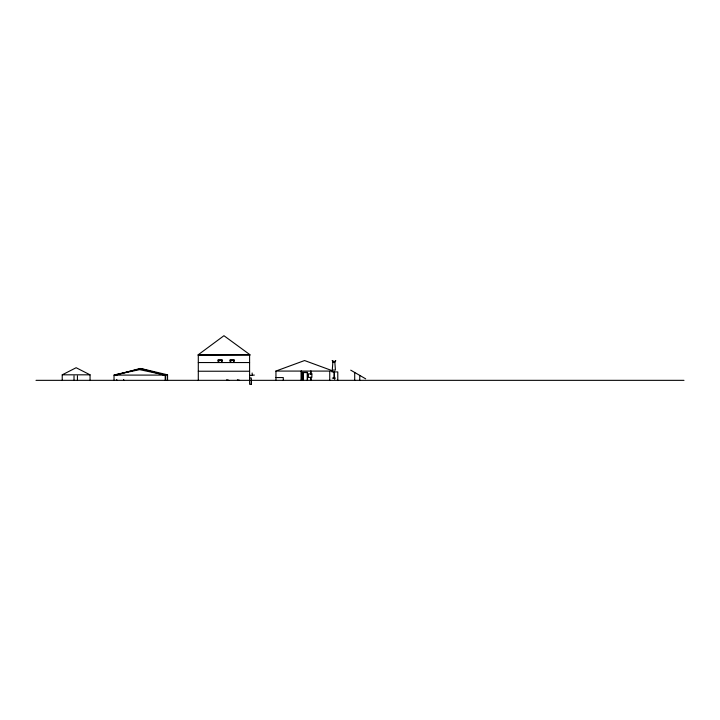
<?xml version="1.0" encoding="UTF-8"?>
<svg xmlns="http://www.w3.org/2000/svg" width="720" height="720" viewBox="0 0 720 720"><rect width="100%" height="100%" fill="white"/><g stroke="black" fill="none" stroke-linecap="round" stroke-linejoin="round"><path stroke-width="1.08" d="M332.847 362.43L332.28 370.071L335.421 370.071L334.854 362.43L333.855 361.386L332.847 362.43L334.854 362.43M333.351 362.43L333.855 361.386L334.35 362.43M62.226 380.34L62.226 374.823L76.14 367.722L90.054 374.823L90.054 380.34M114.912 374.823L141.336 368.604L167.562 374.823L167.562 380.34M114.021 380.34L114.021 375.093L139.617 369.648L165.204 375.093L165.204 380.34M252.144 375.246L254.349 375.075M249.597 355.005L197.946 355.005L249.948 354.717L223.947 335.718L198.297 354.708L198.297 380.34M249.948 355.14L249.597 354.717L249.597 384.282L251.442 384.282L251.442 380.34M218.097 360.459L222.21 360.459M230.085 360.459L234.198 360.459M198.297 362.547L249.597 362.547M332.181 371.079L275.85 371.079L304.569 360.54L332.262 370.701M198.297 371.232L249.597 371.232M331.92 371.925L335.781 371.925M336.6 371.925L337.779 371.925L337.779 380.34M62.226 374.823L90.054 374.823M163.08 374.823L167.562 374.823M114.021 375.093L165.204 375.093M249.597 375.246L252.198 375.426L252.144 373.005M116.712 375.48L114.48 375.48L140.112 368.451L165.735 375.48L165.735 380.34M163.512 375.48L165.735 375.48M275.949 377.559L283.275 377.559L283.275 380.34M249.597 377.991L251.289 377.991L251.289 384.282M332.253 378.099L335.34 378.099M36 380.34L684 380.34M237.411 379.809L239.562 380.34M226.674 379.764L228.825 380.34M350.73 370.161L365.67 378.828M359.766 375.399L359.766 380.34M354.708 372.465L354.708 380.34M334.665 379.296L334.26 371.61L333.855 378.243M333.855 361.107L333.855 362.43M329.751 371.925L329.751 380.34M311.175 371.079L311.175 374.166M311.175 377.253L311.175 380.34M310.572 371.079L310.572 374.166M310.572 377.253L310.572 380.34M307.503 380.34L307.503 372.348L302.832 372.348L302.832 380.34M307.26 380.34L307.26 372.582L303.093 372.582L303.093 380.34M301.599 371.079L301.599 380.34M301.068 371.079L301.068 380.34M275.949 371.079L275.949 380.34M234.198 362.547L234.198 359.694L230.085 359.694L230.085 362.547M233.469 360.459L233.469 362.547M230.823 360.459L230.823 362.547M222.21 362.547L222.21 359.694L218.097 359.694L218.097 362.547M221.481 360.459L221.481 362.547M218.826 360.459L218.826 362.547M123.714 379.458L123.714 380.34M116.766 379.458L116.766 380.34M77.427 375.867L77.427 380.34M74.016 375.867L74.016 380.34M333.855 362.286L332.181 360.54L333.999 362.43L335.79 360.684L333.855 362.286M311.868 373.887L308.349 373.887L308.349 377.397L311.868 377.397L311.868 373.887"/></g></svg>
